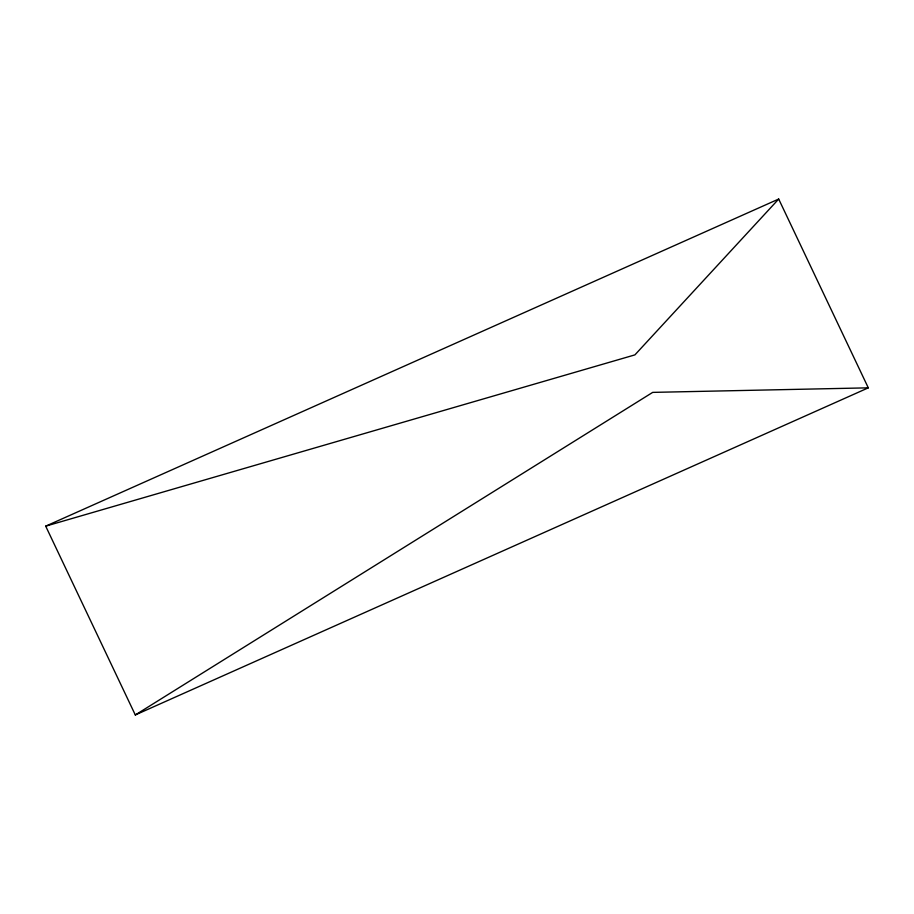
<?xml version="1.0" encoding="UTF-8"?>
<svg xmlns="http://www.w3.org/2000/svg" width="914" height="914" viewBox="0 0 914 914"><rect width="100%" height="100%" fill="white"/><g stroke="black" fill="none" stroke-linecap="round" stroke-linejoin="round"><path stroke-width="1.37" d="M778.694 199.046L634.91 354.883L45.7 526.156L135.306 714.954L868.3 387.844L778.694 199.046L45.7 526.156M135.306 714.954L652.699 392.38L868.3 387.844"/></g></svg>
